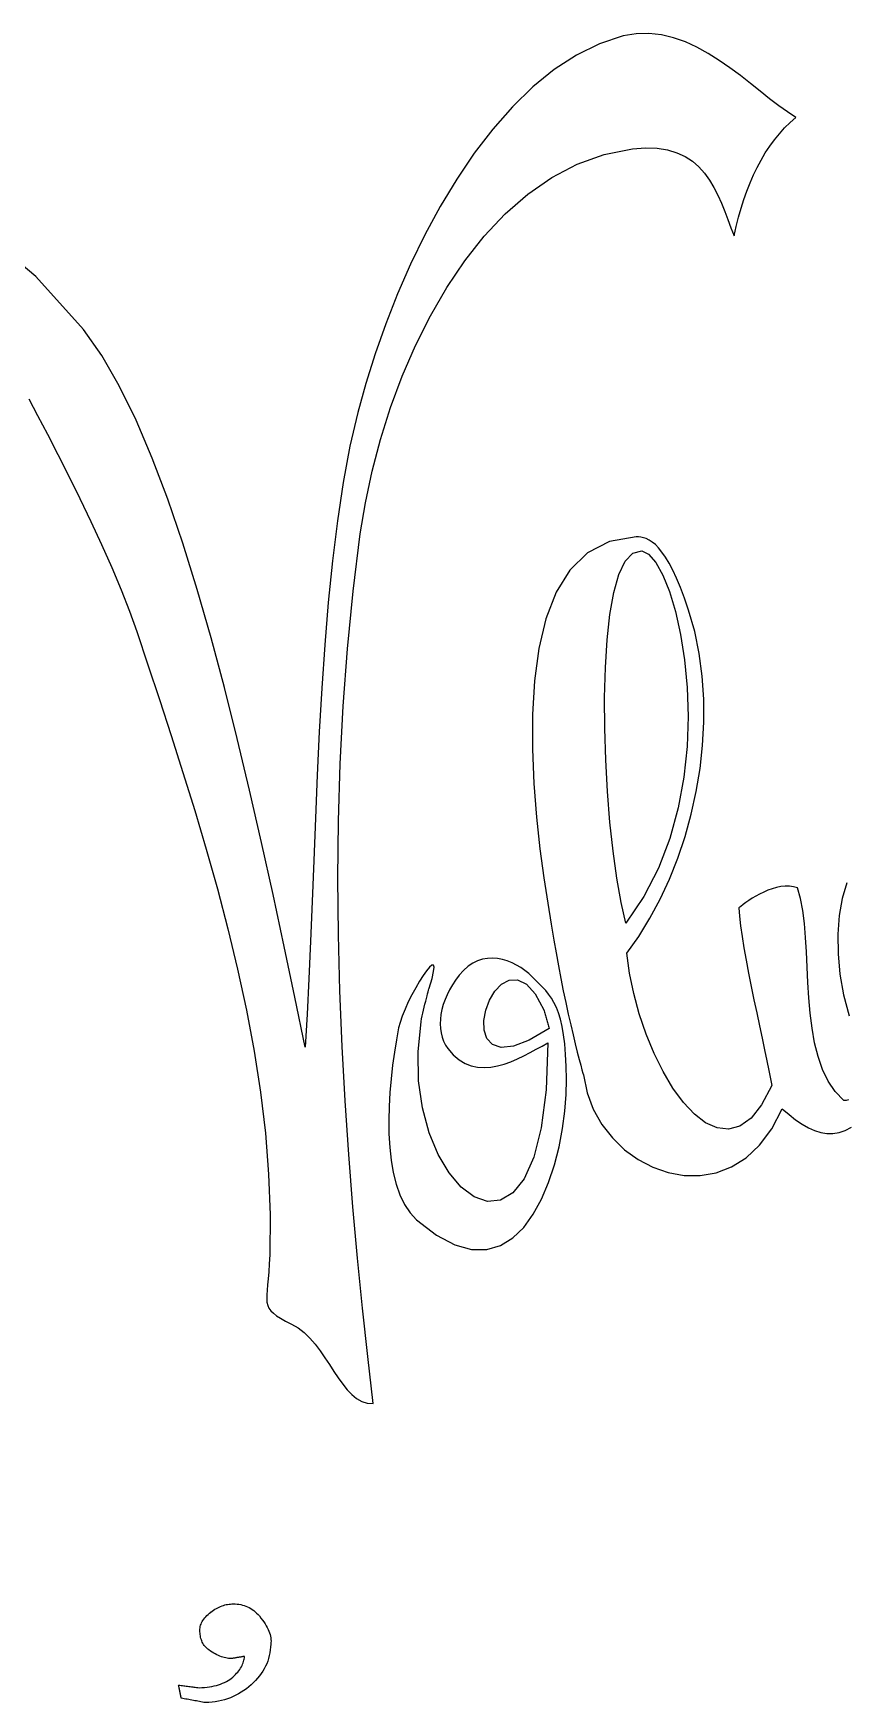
# Model space of a CAD drawing. Extents: x 23 to 503, y 214 to 344.
# Drawn here: x 303.3 to 367, y 213.7 to 344.3 of the extents above; entities that cross this region are included whole.
import ezdxf

# ---------------------------------------------------------------- set-up
doc = ezdxf.new("R2010")
doc.units = 0
doc.layers.add('Layer_1', color=7, linetype='CONTINUOUS')

msp = doc.modelspace()

# ---------------------------------------------------------------- linework, layer by layer
at = {"layer": 'Layer_1', "color": 1}
for points in [[(349.485712, 344.134776), (347.620618, 343.521261), (345.81671, 342.637116), (344.077008, 341.505258), (342.404587, 340.148601), (340.802468, 338.590069), (339.273698, 336.852573), (337.821298, 334.959031), (336.448315, 332.932363), (335.157798, 330.79548), (333.952765, 328.571307), (332.836266, 326.282753), (331.81132, 323.952738), (330.881002, 321.604182), (330.048334, 319.259998), (329.316334, 316.943105), (328.688051, 314.676419), (328.079185, 312.037128), (327.551881, 309.202803), (327.098688, 306.201983), (326.712157, 303.063206), (326.384864, 299.815012), (326.109358, 296.485939), (325.878162, 293.104526), (325.68388, 289.699311), (325.519034, 286.298835), (325.376173, 282.931635), (325.247875, 279.62625), (325.126689, 276.41122), (325.005164, 273.315083), (324.87585, 270.366377), (324.731295, 267.593643), (324.564079, 265.025418), (323.75904, 268.916554), (322.924904, 272.902202), (322.059893, 276.951164), (321.162313, 281.03224), (320.230415, 285.114231), (319.262506, 289.16594), (318.256835, 293.156167), (317.21171, 297.053714), (316.125352, 300.827382), (314.996068, 304.445973), (313.822136, 307.878288), (312.601808, 311.093129), (311.333388, 314.059296), (310.015128, 316.745591), (308.645334, 319.120816), (307.222229, 321.153772), (303.495625, 325.320381), (299.708824, 328.456902)], [(349.485768, 344.134793), (347.620675, 343.521278), (345.816767, 342.637133), (344.077064, 341.505275), (342.404644, 340.148618), (340.802524, 338.590086), (339.273755, 336.85259), (337.821355, 334.959048), (336.448372, 332.93238), (335.157854, 330.795497), (333.952822, 328.571324), (332.836322, 326.28277), (331.811376, 323.952757), (330.881059, 321.6042), (330.04839, 319.260016), (329.31639, 316.943123), (328.688107, 314.676437), (328.079241, 312.037146), (327.551937, 309.202821), (327.098745, 306.202001), (326.712213, 303.063224), (326.38492, 299.81503), (326.109415, 296.485957), (325.878218, 293.104544), (325.683936, 289.69933), (325.51909, 286.298853), (325.37623, 282.931653), (325.247931, 279.626269), (325.126745, 276.411238), (325.00522, 273.315101), (324.875906, 270.366395), (324.731352, 267.593659), (324.564135, 265.025434), (323.759096, 268.916572), (322.92496, 272.90222), (322.059949, 276.951182), (321.16237, 281.032258), (320.230472, 285.114249), (319.262562, 289.165958), (318.256892, 293.156185), (317.211766, 297.053732), (316.125408, 300.8274), (314.996124, 304.445991), (313.822193, 307.878306), (312.601864, 311.093147), (311.333444, 314.059314), (310.015184, 316.745609), (308.645391, 319.120834), (307.222285, 321.15379), (303.495682, 325.320398), (299.70888, 328.456919)], [(302.928641, 315.75044), (303.625306, 314.435674), (304.392584, 312.970287), (305.211762, 311.381709), (306.064186, 309.697373), (306.931145, 307.94471), (307.793954, 306.151152), (308.633876, 304.344129), (309.432254, 302.551073), (310.170407, 300.799416), (310.829565, 299.116588), (311.391102, 297.530022), (312.258795, 294.919399), (313.1601, 292.204409), (314.081612, 289.394925), (315.009953, 286.500822), (315.931691, 283.531974), (316.833448, 280.498256), (317.701761, 277.409541), (318.52331, 274.275705), (319.284604, 271.106621), (319.972295, 267.912164), (320.572948, 264.702211), (321.073159, 261.48663), (321.45955, 258.2753), (321.718686, 255.078095), (321.837163, 251.904887), (321.801575, 248.765551), (321.766551, 248.062727), (321.721508, 247.443046), (321.672712, 246.899111), (321.626315, 246.423524), (321.588553, 246.008886), (321.565411, 245.647808), (321.562589, 245.332888), (321.587707, 245.056728), (321.646352, 244.811937), (321.744566, 244.591115), (321.888584, 244.386868), (322.084587, 244.191796), (322.338813, 243.998504), (322.657385, 243.799597), (323.04657, 243.587679), (323.512519, 243.355351), (324.031723, 243.053201), (324.510682, 242.678991), (324.954533, 242.245707), (325.368525, 241.766333), (325.757794, 241.253854), (326.12759, 240.72125), (326.483077, 240.181511), (326.82942, 239.647617), (327.17184, 239.132556), (327.515559, 238.64931), (327.865684, 238.210863), (328.227492, 237.830202), (328.606122, 237.520308), (329.006793, 237.294169), (329.43467, 237.164767), (329.894974, 237.145096), (329.475564, 240.807469), (329.067668, 244.596372), (328.67902, 248.501532), (328.317324, 252.512675), (327.990313, 256.619527), (327.70572, 260.811809), (327.471222, 265.079251), (327.294607, 269.411574), (327.183524, 273.798506), (327.145735, 278.22977), (327.188943, 282.695093), (327.320882, 287.1842), (327.549284, 291.686815), (327.881798, 296.192663), (328.326242, 300.69147), (328.890263, 305.172961), (329.291216, 307.599419), (329.822048, 310.072547), (330.481573, 312.566818), (331.26855, 315.056707), (332.181793, 317.516684), (333.220088, 319.921225), (334.382223, 322.2448), (335.667011, 324.461883), (337.07324, 326.546949), (338.599695, 328.474468), (340.245164, 330.218912), (342.00846, 331.754759), (343.88837, 333.056476), (345.883682, 334.098539), (347.99318, 334.855422), (350.21568, 335.301596), (351.233317, 335.378148), (352.145741, 335.347637), (352.960573, 335.218662), (353.685517, 334.999815), (354.328222, 334.699703), (354.896335, 334.326921), (355.397506, 333.890067), (355.839437, 333.397741), (356.229779, 332.858545), (356.57615, 332.281073), (356.886284, 331.673928), (357.167801, 331.045707), (357.428348, 330.405009), (357.675603, 329.760433), (357.91727, 329.120576), (358.160941, 328.494043), (358.330895, 329.231786), (358.516061, 329.951405), (358.716975, 330.652267), (358.934173, 331.333723), (359.16822, 331.995134), (359.419624, 332.63586), (359.688948, 333.255262), (359.97673, 333.852692), (360.283478, 334.427517), (360.609755, 334.979086), (360.956126, 335.506766), (361.323072, 336.009914), (361.711184, 336.487883), (362.12097, 336.94004), (362.552968, 337.365738), (363.007741, 337.764337), (362.348357, 338.185255), (361.662105, 338.676457), (360.949409, 339.222235), (360.210721, 339.806875), (359.446491, 340.414669), (358.6572, 341.0299), (357.843272, 341.636858), (357.005184, 342.219833), (356.143391, 342.763111), (355.258314, 343.250983), (354.350433, 343.667735), (353.4202, 343.997655), (352.468039, 344.225036), (351.494457, 344.33416), (350.499849, 344.309325), (349.484724, 344.134804), (349.485712, 344.134776)], [(302.928697, 315.750458), (303.625363, 314.435692), (304.39264, 312.970305), (305.211819, 311.381727), (306.064243, 309.697391), (306.931201, 307.944729), (307.794011, 306.15117), (308.633932, 304.344147), (309.432311, 302.551091), (310.170463, 300.799434), (310.829621, 299.116606), (311.391159, 297.53004), (312.258851, 294.919418), (313.160156, 292.204427), (314.081668, 289.394943), (315.01001, 286.50084), (315.931748, 283.531992), (316.833504, 280.498274), (317.701817, 277.409559), (318.523366, 274.275723), (319.28466, 271.106639), (319.972351, 267.912181), (320.573005, 264.702228), (321.073216, 261.486647), (321.459606, 258.275317), (321.718742, 255.078111), (321.837219, 251.904904), (321.801631, 248.765568), (321.766607, 248.062744), (321.721565, 247.443063), (321.672768, 246.899128), (321.626371, 246.423541), (321.58861, 246.008903), (321.565468, 245.647825), (321.562645, 245.332905), (321.587763, 245.056745), (321.646409, 244.811954), (321.744622, 244.591132), (321.88864, 244.386885), (322.084644, 244.191813), (322.338869, 243.998521), (322.657442, 243.799614), (323.046626, 243.587696), (323.512575, 243.355368), (324.031779, 243.053218), (324.510739, 242.679008), (324.95459, 242.245724), (325.368581, 241.76635), (325.75785, 241.253871), (326.127646, 240.721267), (326.483133, 240.181528), (326.829476, 239.647634), (327.171897, 239.132573), (327.515615, 238.649327), (327.86574, 238.21088), (328.227549, 237.830219), (328.606178, 237.520325), (329.006849, 237.294186), (329.434726, 237.164784), (329.895031, 237.145113), (329.47562, 240.807486), (329.067724, 244.596389), (328.679076, 248.501549), (328.31738, 252.512692), (327.990369, 256.619544), (327.705776, 260.811826), (327.471278, 265.079268), (327.294663, 269.411592), (327.183581, 273.798524), (327.145791, 278.229788), (327.188999, 282.695112), (327.320938, 287.184218), (327.549312, 291.686833), (327.881855, 296.192681), (328.326298, 300.691488), (328.89032, 305.172979), (329.291273, 307.599437), (329.822104, 310.072565), (330.48163, 312.566837), (331.268606, 315.056725), (332.181849, 317.516702), (333.220145, 319.921243), (334.382279, 322.244818), (335.667068, 324.461901), (337.073296, 326.546966), (338.599752, 328.474485), (340.24522, 330.218929), (342.008516, 331.754776), (343.888427, 333.056492), (345.883738, 334.098556), (347.993236, 334.855439), (350.215736, 335.301613), (351.233373, 335.378165), (352.145798, 335.347654), (352.96063, 335.218679), (353.685574, 334.999832), (354.328278, 334.69972), (354.896392, 334.326938), (355.397562, 333.890084), (355.839494, 333.397758), (356.229835, 332.858562), (356.576207, 332.28109), (356.886341, 331.673945), (357.167829, 331.045724), (357.428405, 330.405026), (357.67566, 329.76045), (357.917327, 329.120593), (358.160997, 328.49406), (358.330952, 329.231803), (358.516118, 329.951421), (358.717032, 330.652284), (358.93423, 331.33374), (359.168277, 331.995151), (359.41968, 332.635877), (359.689005, 333.255279), (359.976787, 333.852709), (360.283534, 334.427534), (360.609811, 334.979103), (360.956183, 335.506782), (361.323128, 336.009931), (361.71124, 336.4879), (362.121027, 336.940057), (362.553024, 337.365755), (363.007797, 337.764354), (362.348413, 338.185272), (361.662162, 338.676474), (360.949466, 339.222252), (360.210777, 339.806892), (359.446548, 340.414686), (358.657257, 341.029917), (357.843328, 341.636875), (357.005241, 342.21985), (356.143447, 342.763128), (355.25837, 343.251), (354.350489, 343.667752), (353.420257, 343.997672), (352.468095, 344.225053), (351.494513, 344.334177), (350.499906, 344.309342), (349.484781, 344.134821)], [(367.129145, 260.891107), (366.93808, 260.85423), (366.748766, 260.839018), (366.080435, 261.53511), (365.531598, 262.350668), (365.089355, 263.269905), (364.740698, 264.277035), (364.472672, 265.356272), (364.272266, 266.491833), (364.126582, 267.667926), (364.022612, 268.868768), (363.947371, 270.078574), (363.887907, 271.281556), (363.831265, 272.461928), (363.764463, 273.603906), (363.674547, 274.691701), (363.548535, 275.709529), (363.373444, 276.641602), (363.136321, 277.472136), (362.826018, 277.565783), (362.502676, 277.611648), (362.16971, 277.614501), (361.83062, 277.579111), (361.488849, 277.51025), (361.14784, 277.412686), (360.81112, 277.291192), (360.482078, 277.150536), (360.164211, 276.995489), (359.860963, 276.830822), (359.575806, 276.661305), (359.312182, 276.491707), (359.073591, 276.326799), (358.863448, 276.171352), (358.685253, 276.030136), (358.542449, 275.90792), (358.584641, 275.267194), (358.66736, 274.520855), (358.785273, 273.685024), (358.933101, 272.775821), (359.105539, 271.809367), (359.29728, 270.801782), (359.502992, 269.769187), (359.717425, 268.727702), (359.935244, 267.693448), (360.151172, 266.682545), (360.359875, 265.711113), (360.556048, 264.795271), (360.734441, 263.951144), (360.889691, 263.194848), (361.016522, 262.542508), (361.109627, 262.01024), (360.322312, 260.514925), (359.488655, 259.470844), (358.62085, 258.842516), (357.731032, 258.594465), (356.831448, 258.691213), (355.934236, 259.097283), (355.051586, 259.777199), (354.195662, 260.695482), (353.378685, 261.816655), (352.612791, 263.10524), (351.910198, 264.52576), (351.283044, 266.042738), (350.743548, 267.620696), (350.303902, 269.224157), (349.976242, 270.817644), (349.77276, 272.365679), (350.705589, 273.683402), (351.574213, 275.096901), (352.374313, 276.595953), (353.101628, 278.170334), (353.751981, 279.809821), (354.321025, 281.50419), (354.804557, 283.24322), (355.198285, 285.016686), (355.498005, 286.814366), (355.699399, 288.626037), (355.798233, 290.441474), (355.790331, 292.250455), (355.671289, 294.042758), (355.436904, 295.808158), (355.082969, 297.536433), (354.605167, 299.217359), (354.284139, 300.153338), (353.970195, 300.982587), (353.663645, 301.711452), (353.3648, 302.346278), (353.07397, 302.89341), (352.791494, 303.359196), (352.517654, 303.749981), (352.252788, 304.072111), (351.997208, 304.331931), (351.751251, 304.535787), (351.5152, 304.690026), (351.289422, 304.800993), (351.074172, 304.875035), (350.869786, 304.918496), (350.676605, 304.937724), (350.494939, 304.93905), (348.407115, 304.581293), (346.687027, 303.694883), (345.303997, 302.346995), (344.227376, 300.604801), (343.426486, 298.535474), (342.870649, 296.206188), (342.529245, 293.684116), (342.371567, 291.036431), (342.367052, 288.330306), (342.484879, 285.632914), (342.694458, 283.011429), (342.965137, 280.533024), (343.26624, 278.264871), (343.567117, 276.274144), (343.837091, 274.628017), (344.045512, 273.393661), (344.219078, 272.387232), (344.403116, 271.386083), (344.594632, 270.398995), (344.790522, 269.434745), (344.987795, 268.502113), (345.183347, 267.609879), (345.374158, 266.766819), (345.557179, 265.981713), (345.729334, 265.263339), (345.887604, 264.620479), (346.028913, 264.061908), (346.15024, 263.596405), (346.24851, 263.232753), (346.320703, 262.979724), (346.363713, 262.846103), (346.374438, 262.840656), (346.655305, 261.454516), (347.141179, 260.161902), (347.807873, 258.977666), (348.6312, 257.916655), (349.58703, 256.993717), (350.651205, 256.223702), (351.799511, 255.621454), (353.007817, 255.201826), (354.251937, 254.979664), (355.507742, 254.969814), (356.751015, 255.187128), (357.957628, 255.646453), (359.103422, 256.362637), (360.164182, 257.350525), (361.115779, 258.624973), (361.934054, 260.20082), (362.464406, 259.740914), (362.98028, 259.335719), (363.484019, 258.988907), (363.97788, 258.704156), (364.464177, 258.485132), (364.945253, 258.335515), (365.423422, 258.25897), (365.90097, 258.259176), (366.380183, 258.339802), (366.863432, 258.504521), (367.353003, 258.757005)], [(367.129145, 260.891107), (366.93808, 260.85423), (366.748766, 260.839018), (366.080435, 261.53511), (365.531598, 262.350668), (365.089355, 263.269905), (364.740698, 264.277035), (364.472672, 265.356272), (364.272266, 266.491833), (364.126582, 267.667926), (364.022612, 268.868768), (363.947371, 270.078574), (363.887907, 271.281556), (363.831265, 272.461928), (363.764463, 273.603906), (363.674547, 274.691701), (363.548535, 275.709529), (363.373444, 276.641602), (363.136321, 277.472136), (362.826018, 277.565783), (362.502676, 277.611648), (362.16971, 277.614501), (361.83062, 277.579111), (361.488849, 277.51025), (361.14784, 277.412686), (360.81112, 277.291192), (360.482078, 277.150536), (360.164211, 276.995489), (359.860963, 276.830822), (359.575806, 276.661305), (359.312182, 276.491707), (359.073591, 276.326799), (358.863448, 276.171352), (358.685253, 276.030136), (358.542449, 275.90792), (358.584641, 275.267194), (358.66736, 274.520855), (358.785273, 273.685024), (358.933101, 272.775821), (359.105539, 271.809367), (359.29728, 270.801782), (359.502992, 269.769187), (359.717425, 268.727702), (359.935244, 267.693448), (360.151172, 266.682545), (360.359875, 265.711113), (360.556048, 264.795271), (360.734441, 263.951144), (360.889691, 263.194848), (361.016522, 262.542508), (361.109627, 262.01024), (360.322312, 260.514925), (359.488655, 259.470844), (358.62085, 258.842516), (357.731032, 258.594465), (356.831448, 258.691213), (355.934236, 259.097283), (355.051586, 259.777199), (354.195662, 260.695482), (353.378685, 261.816655), (352.612791, 263.10524), (351.910198, 264.52576), (351.283044, 266.042738), (350.743548, 267.620696), (350.303902, 269.224157), (349.976242, 270.817644), (349.77276, 272.365679), (350.705589, 273.683402), (351.574213, 275.096901), (352.374313, 276.595953), (353.101628, 278.170334), (353.751981, 279.809821), (354.321025, 281.50419), (354.804557, 283.24322), (355.198285, 285.016686), (355.498005, 286.814366), (355.699399, 288.626037), (355.798233, 290.441474), (355.790331, 292.250455), (355.671289, 294.042758), (355.436904, 295.808158), (355.082969, 297.536433), (354.605167, 299.217359), (354.284139, 300.153338), (353.970195, 300.982587), (353.663645, 301.711452), (353.3648, 302.346278), (353.07397, 302.89341), (352.791494, 303.359196), (352.517654, 303.749981), (352.252788, 304.072111), (351.997208, 304.331931), (351.751251, 304.535787), (351.5152, 304.690026), (351.289422, 304.800993), (351.074172, 304.875035), (350.869786, 304.918496), (350.676605, 304.937724), (350.494939, 304.93905), (348.407115, 304.581293), (346.687027, 303.694883), (345.303997, 302.346995), (344.227376, 300.604801), (343.426486, 298.535474), (342.870649, 296.206188), (342.529245, 293.684116), (342.371567, 291.036431), (342.367052, 288.330306), (342.484879, 285.632914), (342.694458, 283.011429), (342.965137, 280.533024), (343.26624, 278.264871), (343.567117, 276.274144), (343.837091, 274.628017), (344.045512, 273.393661), (344.219078, 272.387232), (344.403116, 271.386083), (344.594632, 270.398995), (344.790522, 269.434745), (344.987795, 268.502113), (345.183347, 267.609879), (345.374158, 266.766819), (345.557179, 265.981713), (345.729334, 265.263339), (345.887604, 264.620479), (346.028913, 264.061908), (346.15024, 263.596405), (346.24851, 263.232753), (346.320703, 262.979724), (346.363713, 262.846103), (346.374438, 262.840656), (346.655305, 261.454516), (347.141179, 260.161902), (347.807873, 258.977666), (348.6312, 257.916655), (349.58703, 256.993717), (350.651205, 256.223702), (351.799511, 255.621454), (353.007817, 255.201826), (354.251937, 254.979664), (355.507742, 254.969814), (356.751015, 255.187128), (357.957628, 255.646453), (359.103422, 256.362637), (360.164182, 257.350525), (361.115779, 258.624973), (361.934054, 260.20082), (362.464406, 259.740914), (362.98028, 259.335719), (363.484019, 258.988907), (363.97788, 258.704156), (364.464177, 258.485132), (364.945253, 258.335515), (365.423422, 258.25897), (365.90097, 258.259176), (366.380183, 258.339802), (366.863432, 258.504521), (367.353003, 258.757005)], [(350.92863, 303.84369), (351.474588, 303.580672), (352.032796, 302.937447), (352.58279, 301.950988), (353.104111, 300.658272), (353.576326, 299.096272), (353.978944, 297.301962), (354.291477, 295.312318), (354.49352, 293.164313), (354.564583, 290.894922), (354.484206, 288.54112), (354.231956, 286.139881), (353.787315, 283.72818), (353.12985, 281.34299), (352.2391, 279.021288), (351.094604, 276.800046), (349.675902, 274.71624), (349.309464, 276.335125), (348.978474, 278.228408), (348.688039, 280.343049), (348.443296, 282.626008), (348.249296, 285.024245), (348.111205, 287.48472), (348.03413, 289.954391), (348.023124, 292.38022), (348.08335, 294.709166), (348.219945, 296.888189), (348.437962, 298.864248), (348.742536, 300.584304), (349.138776, 301.995317), (349.63179, 303.044245), (350.226686, 303.67805), (350.928601, 303.84369), (350.92863, 303.84369)], [(350.92863, 303.84369), (351.474588, 303.580672), (352.032796, 302.937447), (352.58279, 301.950988), (353.104111, 300.658272), (353.576326, 299.096272), (353.978944, 297.301962), (354.291477, 295.312318), (354.49352, 293.164313), (354.564583, 290.894922), (354.484206, 288.54112), (354.231956, 286.139881), (353.787315, 283.72818), (353.12985, 281.34299), (352.2391, 279.021288), (351.094604, 276.800046), (349.675902, 274.71624), (349.309464, 276.335125), (348.978474, 278.228408), (348.688039, 280.343049), (348.443296, 282.626008), (348.249296, 285.024245), (348.111205, 287.48472), (348.03413, 289.954391), (348.023124, 292.38022), (348.08335, 294.709166), (348.219945, 296.888189), (348.437962, 298.864248), (348.742536, 300.584304), (349.138776, 301.995317), (349.63179, 303.044245), (350.226686, 303.67805), (350.928601, 303.84369), (350.92863, 303.84369)], [(366.986171, 277.885644), (366.621878, 276.659804), (366.385517, 275.309608), (366.278329, 273.856969), (366.301472, 272.323799), (366.456412, 270.732012), (366.74425, 269.10352), (367.166229, 267.460236)], [(366.986171, 277.885644), (366.621878, 276.659804), (366.385517, 275.309608), (366.278329, 273.856969), (366.301472, 272.323799), (366.456412, 270.732012), (366.74425, 269.10352), (367.166229, 267.460236)], [(345.047316, 262.480131), (345.020787, 263.517456), (344.971398, 264.442544), (344.900137, 265.264161), (344.80785, 265.991075), (344.695328, 266.632052), (344.563446, 267.195862), (344.412993, 267.691272), (344.244874, 268.127045), (344.059877, 268.511954), (343.858822, 268.854763), (343.642611, 269.164242), (343.412008, 269.449157), (343.167914, 269.718275), (342.911091, 269.980364), (342.642444, 270.244192), (342.36279, 270.518525), (342.087567, 270.773272), (341.788214, 271.014672), (341.467468, 271.238524), (341.128209, 271.440626), (340.773202, 271.616776), (340.405268, 271.762772), (340.027204, 271.874413), (339.641829, 271.947496), (339.251911, 271.97782), (338.860328, 271.961183), (338.469817, 271.893383), (338.0832, 271.770219), (337.703301, 271.587489), (337.332913, 271.34099), (336.974857, 271.026521), (336.631929, 270.639881), (336.355944, 270.268905), (336.106883, 269.891018), (335.88531, 269.50805), (335.691762, 269.121828), (335.526775, 268.734184), (335.390885, 268.346942), (335.284685, 267.961934), (335.208682, 267.580991), (335.163442, 267.205934), (335.149613, 266.838602), (335.167676, 266.480815), (335.217996, 266.134407), (335.301308, 265.801207), (335.41812, 265.483041), (335.568967, 265.181738), (335.754416, 264.899129), (336.177918, 264.405762), (336.625607, 264.022631), (337.094153, 263.741019), (337.580252, 263.552206), (338.080576, 263.447476), (338.591821, 263.418108), (339.110659, 263.455387), (339.633786, 263.550592), (340.157872, 263.695005), (340.679588, 263.879909), (341.19566, 264.096582), (341.702729, 264.33631), (342.197492, 264.590375), (342.676649, 264.850053), (343.136841, 265.106633), (343.574793, 265.35139), (343.441613, 261.680658), (343.062983, 258.714319), (342.477626, 256.409314), (341.724234, 254.722574), (340.841471, 253.611036), (339.868058, 253.031636), (338.842717, 252.941314), (337.804111, 253.297004), (336.790933, 254.055643), (335.841933, 255.174166), (334.995746, 256.609509), (334.291065, 258.318612), (333.76664, 260.258408), (333.461162, 262.385833), (333.413298, 264.657823), (333.661738, 267.031318), (333.699189, 267.237382), (333.743328, 267.456655), (333.792717, 267.685068), (333.846001, 267.918554), (333.901711, 268.153049), (333.958551, 268.384488), (334.015024, 268.608804), (334.069803, 268.821929), (334.12145, 269.0198), (334.168609, 269.198351), (334.209813, 269.353515), (334.243736, 269.481226), (334.268854, 269.577419), (334.283812, 269.638028), (334.287481, 269.658985), (334.278168, 269.636227), (334.51007, 270.398892), (334.63532, 270.937943), (334.665941, 271.273942), (334.613843, 271.427451), (334.490991, 271.419032), (334.309381, 271.269249), (334.080922, 270.998665), (333.817609, 270.627841), (333.531408, 270.17734), (333.234256, 269.667725), (332.93812, 269.119558), (332.654938, 268.553401), (332.396733, 267.98982), (332.175386, 267.449373), (332.00292, 266.952626), (331.891273, 266.52014), (331.721234, 265.599703), (331.563105, 264.622802), (331.421684, 263.601039), (331.301796, 262.546016), (331.208324, 261.46933), (331.146065, 260.382585), (331.119819, 259.297382), (331.134494, 258.225321), (331.19489, 257.178), (331.305831, 256.167024), (331.472145, 255.203994), (331.698713, 254.300507), (331.990305, 253.468166), (332.351803, 252.718573), (332.788006, 252.063329), (333.303767, 251.514031), (334.85836, 250.316165), (336.288775, 249.555818), (337.598202, 249.193042), (338.7898, 249.187905), (339.866704, 249.500432), (340.832073, 250.090692), (341.689097, 250.918732), (342.440909, 251.944612), (343.090698, 253.128379), (343.641595, 254.430093), (344.096763, 255.809801), (344.459362, 257.227558), (344.732582, 258.643416), (344.919526, 260.017432), (345.023412, 261.309657), (345.047401, 262.480143), (345.047316, 262.480131)], [(345.047316, 262.480131), (345.020787, 263.517456), (344.971398, 264.442544), (344.900137, 265.264161), (344.80785, 265.991075), (344.695328, 266.632052), (344.563446, 267.195862), (344.412993, 267.691272), (344.244874, 268.127045), (344.059877, 268.511954), (343.858822, 268.854763), (343.642611, 269.164242), (343.412008, 269.449157), (343.167914, 269.718275), (342.911091, 269.980364), (342.642444, 270.244192), (342.36279, 270.518525), (342.087567, 270.773272), (341.788214, 271.014672), (341.467468, 271.238524), (341.128209, 271.440626), (340.773202, 271.616776), (340.405268, 271.762772), (340.027204, 271.874413), (339.641829, 271.947496), (339.251911, 271.97782), (338.860328, 271.961183), (338.469817, 271.893383), (338.0832, 271.770219), (337.703301, 271.587489), (337.332913, 271.34099), (336.974857, 271.026521), (336.631929, 270.639881), (336.355944, 270.268905), (336.106883, 269.891018), (335.88531, 269.50805), (335.691762, 269.121828), (335.526775, 268.734184), (335.390885, 268.346942), (335.284685, 267.961934), (335.208682, 267.580991), (335.163442, 267.205934), (335.149613, 266.838602), (335.167676, 266.480815), (335.217996, 266.134407), (335.301308, 265.801207), (335.41812, 265.483041), (335.568967, 265.181738), (335.754416, 264.899129), (336.177918, 264.405762), (336.625607, 264.022631), (337.094153, 263.741019), (337.580252, 263.552206), (338.080576, 263.447476), (338.591821, 263.418108), (339.110659, 263.455387), (339.633786, 263.550592), (340.157872, 263.695005), (340.679588, 263.879909), (341.19566, 264.096582), (341.702729, 264.33631), (342.197492, 264.590375), (342.676649, 264.850053), (343.136841, 265.106633), (343.574793, 265.35139), (343.441613, 261.680658), (343.062983, 258.714319), (342.477626, 256.409314), (341.724234, 254.722574), (340.841471, 253.611036), (339.868058, 253.031636), (338.842717, 252.941314), (337.804111, 253.297004), (336.790933, 254.055643), (335.841933, 255.174166), (334.995746, 256.609509), (334.291065, 258.318612), (333.76664, 260.258408), (333.461162, 262.385833), (333.413298, 264.657823), (333.661738, 267.031318), (333.699189, 267.237382), (333.743328, 267.456655), (333.792717, 267.685068), (333.846001, 267.918554), (333.901711, 268.153049), (333.958551, 268.384488), (334.015024, 268.608804), (334.069803, 268.821929), (334.12145, 269.0198), (334.168609, 269.198351), (334.209813, 269.353515), (334.243736, 269.481226), (334.268854, 269.577419), (334.283812, 269.638028), (334.287481, 269.658985), (334.278168, 269.636227), (334.51007, 270.398892), (334.63532, 270.937943), (334.665941, 271.273942), (334.613843, 271.427451), (334.490991, 271.419032), (334.309381, 271.269249), (334.080922, 270.998665), (333.817609, 270.627841), (333.531408, 270.17734), (333.234256, 269.667725), (332.93812, 269.119558), (332.654938, 268.553401), (332.396733, 267.98982), (332.175386, 267.449373), (332.00292, 266.952626), (331.891273, 266.52014), (331.721234, 265.599703), (331.563105, 264.622802), (331.421684, 263.601039), (331.301796, 262.546016), (331.208324, 261.46933), (331.146065, 260.382585), (331.119819, 259.297382), (331.134494, 258.225321), (331.19489, 257.178), (331.305831, 256.167024), (331.472145, 255.203994), (331.698713, 254.300507), (331.990305, 253.468166), (332.351803, 252.718573), (332.788006, 252.063329), (333.303767, 251.514031), (334.85836, 250.316165), (336.288775, 249.555818), (337.598202, 249.193042), (338.7898, 249.187905), (339.866704, 249.500432), (340.832073, 250.090692), (341.689097, 250.918732), (342.440909, 251.944612), (343.090698, 253.128379), (343.641595, 254.430093), (344.096763, 255.809801), (344.459362, 257.227558), (344.732582, 258.643416), (344.919526, 260.017432), (345.023412, 261.309657), (345.047401, 262.480143)], [(343.2718, 267.94607), (343.296917, 267.85417), (343.322035, 267.762273), (343.347153, 267.670373), (343.372271, 267.578476), (343.397388, 267.486576), (343.422506, 267.394679), (343.447624, 267.302779), (343.472742, 267.210881), (343.49786, 267.118981), (343.522977, 267.027084), (343.548095, 266.935184), (343.573213, 266.843287), (343.598331, 266.751387), (343.623448, 266.65949), (343.648566, 266.567593), (343.673684, 266.475693), (342.121829, 265.554677), (340.883494, 265.082426), (339.935143, 264.991715), (339.253181, 265.215322), (338.814071, 265.686024), (338.594248, 266.336594), (338.57026, 267.099813), (338.718342, 267.908456), (339.014985, 268.6953), (339.436682, 269.393119), (339.959837, 269.934695), (340.560914, 270.252801), (341.216319, 270.280216), (341.902542, 269.949714), (342.595962, 269.194074), (343.273041, 267.94607), (343.2718, 267.94607)], [(343.2718, 267.94607), (343.296917, 267.85417), (343.322035, 267.762273), (343.347153, 267.670373), (343.372271, 267.578476), (343.397388, 267.486576), (343.422506, 267.394679), (343.447624, 267.302779), (343.472742, 267.210881), (343.49786, 267.118981), (343.522977, 267.027084), (343.548095, 266.935184), (343.573213, 266.843287), (343.598331, 266.751387), (343.623448, 266.65949), (343.648566, 266.567593), (343.673684, 266.475693), (342.121829, 265.554677), (340.883494, 265.082426), (339.935143, 264.991715), (339.253181, 265.215322), (338.814071, 265.686024), (338.594248, 266.336594), (338.57026, 267.099813), (338.718342, 267.908456), (339.014985, 268.6953), (339.436682, 269.393119), (339.959837, 269.934695), (340.560914, 270.252801), (341.216319, 270.280216), (341.902542, 269.949714), (342.595962, 269.194074), (343.273041, 267.94607), (343.2718, 267.94607)], [(317.189019, 220.811355), (317.297872, 220.891616), (317.406923, 220.966518), (317.516171, 221.036063), (317.625617, 221.100249), (317.73526, 221.159073), (317.845073, 221.21254), (317.955112, 221.260645), (318.065319, 221.303387), (318.175696, 221.34077), (318.286271, 221.372788), (318.397015, 221.399458), (318.507928, 221.420738), (318.619011, 221.436684), (318.730263, 221.447239), (318.841684, 221.452432), (318.953247, 221.452271), (319.103389, 221.451142), (319.250512, 221.442336), (319.394586, 221.425826), (319.535612, 221.401612), (319.673591, 221.369723), (319.80855, 221.330145), (319.940432, 221.282878), (320.069323, 221.227921), (320.195138, 221.165276), (320.317932, 221.094941), (320.437679, 221.01692), (320.554378, 220.931209), (320.668057, 220.837811), (320.778717, 220.736722), (320.886328, 220.627948), (320.990891, 220.511486), (321.117835, 220.352442), (321.235296, 220.196275), (321.343274, 220.042986), (321.441741, 219.89257), (321.530754, 219.745029), (321.610228, 219.600365), (321.680247, 219.458571), (321.740784, 219.319653), (321.79181, 219.183602), (321.833353, 219.050424), (321.865413, 218.920116), (321.887991, 218.792679), (321.900973, 218.668109), (321.904642, 218.546403), (321.898716, 218.427568), (321.883476, 218.311597), (321.871904, 218.079072), (321.849044, 217.851028), (321.815008, 217.627462), (321.769712, 217.408379), (321.713126, 217.193774), (321.645252, 216.983649), (321.566117, 216.778002), (321.475721, 216.576828), (321.374036, 216.380131), (321.261091, 216.187906), (321.136885, 216.000155), (321.001418, 215.816874), (320.854663, 215.638067), (320.696675, 215.463727), (320.527426, 215.293857), (320.346917, 215.128455), (320.160989, 214.967354), (319.970065, 214.816126), (319.774175, 214.674758), (319.573261, 214.543253), (319.367352, 214.421604), (319.156475, 214.309808), (318.940575, 214.207858), (318.71968, 214.115754), (318.493789, 214.033487), (318.262903, 213.961057), (318.027022, 213.898457), (317.786117, 213.845685), (317.540245, 213.802736), (317.289349, 213.769603), (317.033458, 213.746292), (316.772572, 213.732773), (316.6537, 213.754307), (316.534856, 213.77584), (316.415984, 213.797374), (316.297112, 213.818907), (316.17824, 213.840441), (316.059368, 213.861975), (315.940525, 213.883508), (315.821653, 213.905042), (315.702781, 213.926575), (315.583937, 213.948109), (315.465065, 213.969642), (315.346193, 213.991176), (315.227321, 214.012709), (315.108449, 214.034243), (314.989605, 214.055777), (314.870733, 214.07731), (314.858033, 214.141784), (314.845051, 214.20626), (314.832351, 214.270734), (314.819369, 214.33521), (314.806669, 214.399684), (314.793686, 214.464161), (314.780986, 214.528634), (314.768004, 214.593108), (314.755022, 214.657584), (314.742322, 214.722058), (314.72934, 214.786535), (314.71664, 214.851008), (314.703658, 214.915485), (314.690958, 214.979958), (314.677975, 215.044435), (314.665275, 215.108909), (314.765521, 215.095955), (314.865738, 215.083001), (314.965983, 215.070047), (315.0662, 215.057093), (315.166446, 215.044139), (315.266663, 215.031185), (315.366908, 215.018231), (315.467153, 215.005277), (315.56737, 214.992323), (315.667616, 214.979369), (315.767833, 214.966415), (315.868078, 214.953461), (315.968295, 214.940507), (316.068541, 214.927553), (316.168758, 214.914599), (316.269003, 214.901645), (316.483323, 214.910083), (316.69101, 214.924251), (316.892065, 214.944175), (317.086516, 214.969829), (317.274335, 215.001224), (317.45555, 215.038353), (317.630161, 215.081217), (317.798168, 215.129816), (317.959542, 215.184143), (318.114313, 215.2442), (318.26248, 215.309986), (318.404042, 215.381499), (318.539001, 215.458734), (318.667356, 215.541691), (318.789106, 215.630368), (318.904253, 215.724765), (319.012514, 215.824985), (319.113972, 215.925397), (319.20863, 216.026001), (319.296486, 216.126794), (319.377568, 216.227776), (319.451849, 216.328947), (319.519328, 216.430304), (319.580006, 216.531845), (319.633882, 216.633572), (319.680957, 216.735479), (319.721258, 216.83757), (319.754758, 216.939842), (319.781569, 217.042292), (319.801325, 217.144919), (319.814307, 217.247724), (319.820516, 217.350704), (319.761842, 217.340685), (319.703168, 217.330666), (319.644494, 217.320647), (319.58582, 217.310629), (319.527146, 217.30061), (319.468472, 217.290591), (319.409798, 217.280572), (319.351124, 217.270553), (319.292478, 217.260534), (319.233804, 217.250515), (319.17513, 217.240496), (319.116456, 217.230477), (319.057782, 217.220459), (318.999108, 217.21044), (318.940434, 217.200421), (318.88176, 217.190402), (318.780442, 217.185124), (318.677149, 217.185971), (318.571936, 217.193168), (318.464748, 217.206601), (318.355585, 217.226272), (318.244502, 217.252209), (318.131444, 217.28439), (318.016438, 217.322837), (317.899514, 217.367553), (317.780614, 217.418539), (317.659794, 217.475805), (317.536999, 217.539353), (317.412285, 217.609186), (317.285652, 217.685315), (317.157044, 217.767741), (317.026516, 217.856472), (316.945941, 217.921058), (316.870419, 217.988876), (316.799891, 218.059923), (316.734416, 218.134195), (316.673936, 218.211696), (316.618479, 218.29242), (316.568074, 218.376367), (316.522664, 218.463535), (316.482278, 218.553925), (316.446916, 218.647532), (316.416549, 218.744357), (316.391149, 218.844396), (316.370829, 218.947653), (316.355589, 219.054118), (316.345429, 219.163796), (316.340067, 219.276684), (316.335269, 219.379309), (316.338091, 219.481044), (316.348816, 219.581885), (316.36716, 219.681837), (316.393124, 219.780891), (316.426906, 219.879051), (316.468393, 219.976313), (316.517584, 220.072675), (316.57448, 220.168134), (316.639081, 220.262693), (316.711415, 220.356345), (316.791425, 220.449092), (316.879168, 220.540933), (316.974587, 220.631862), (317.077711, 220.72188), (317.188568, 220.810986), (317.188568, 220.812397), (317.188568, 220.813808), (317.188568, 220.815219), (317.188568, 220.81663), (317.188568, 220.818041), (317.188568, 220.819452), (317.188568, 220.820863), (317.188568, 220.822274), (317.188568, 220.823686), (317.188568, 220.825097), (317.188568, 220.826508), (317.188568, 220.827919), (317.188568, 220.82933), (317.188568, 220.830741), (317.188568, 220.832152), (317.188568, 220.833563), (317.188568, 220.832152), (317.188568, 220.830741), (317.188568, 220.82933), (317.188568, 220.827919), (317.188568, 220.826508), (317.188568, 220.825097), (317.188568, 220.823686), (317.188568, 220.822274), (317.188568, 220.820863), (317.188568, 220.819452), (317.188568, 220.818041), (317.188568, 220.81663), (317.188568, 220.815219), (317.188568, 220.813808), (317.188568, 220.812397), (317.189019, 220.811355), (317.297872, 220.891616), (317.406923, 220.966518), (317.516171, 221.036063), (317.625617, 221.100249), (317.73526, 221.159073), (317.845073, 221.21254), (317.955112, 221.260645), (318.065319, 221.303387), (318.175696, 221.34077), (318.286271, 221.372788), (318.397015, 221.399458), (318.507928, 221.420738), (318.619011, 221.436684), (318.730263, 221.447239), (318.841684, 221.452432), (318.953247, 221.452271), (319.103389, 221.451142), (319.250512, 221.442336), (319.394586, 221.425826), (319.535612, 221.401612), (319.673591, 221.369723), (319.80855, 221.330145), (319.940432, 221.282878), (320.069323, 221.227921), (320.195138, 221.165276), (320.317932, 221.094941), (320.437679, 221.01692), (320.554378, 220.931209), (320.668057, 220.837811), (320.778717, 220.736722), (320.886328, 220.627948), (320.990891, 220.511486), (321.117835, 220.352442), (321.235296, 220.196275), (321.343274, 220.042986), (321.441741, 219.89257), (321.530754, 219.745029), (321.610228, 219.600365), (321.680247, 219.458571), (321.740784, 219.319653), (321.79181, 219.183602), (321.833353, 219.050424), (321.865413, 218.920116), (321.887991, 218.792679), (321.900973, 218.668109), (321.904642, 218.546403), (321.898716, 218.427568), (321.883476, 218.311597), (321.871904, 218.079072), (321.849044, 217.851028), (321.815008, 217.627462), (321.769712, 217.408379), (321.713126, 217.193774), (321.645252, 216.983649), (321.566117, 216.778002), (321.475721, 216.576828), (321.374036, 216.380131), (321.261091, 216.187906), (321.136885, 216.000155), (321.001418, 215.816874), (320.854663, 215.638067), (320.696675, 215.463727), (320.527426, 215.293857), (320.346917, 215.128455), (320.160989, 214.967354), (319.970065, 214.816126), (319.774175, 214.674758), (319.573261, 214.543253), (319.367352, 214.421604), (319.156475, 214.309808), (318.940575, 214.207858), (318.71968, 214.115754), (318.493789, 214.033487), (318.262903, 213.961057), (318.027022, 213.898457), (317.786117, 213.845685), (317.540245, 213.802736), (317.289349, 213.769603), (317.033458, 213.746292), (316.772572, 213.732773), (316.6537, 213.754307), (316.534856, 213.77584), (316.415984, 213.797374), (316.297112, 213.818907), (316.17824, 213.840441), (316.059368, 213.861975), (315.940525, 213.883508), (315.821653, 213.905042), (315.702781, 213.926575), (315.583937, 213.948109), (315.465065, 213.969642), (315.346193, 213.991176), (315.227321, 214.012709), (315.108449, 214.034243), (314.989605, 214.055777), (314.870733, 214.07731), (314.858033, 214.141784), (314.845051, 214.20626), (314.832351, 214.270734), (314.819369, 214.33521), (314.806669, 214.399684), (314.793686, 214.464161), (314.780986, 214.528634), (314.768004, 214.593108), (314.755022, 214.657584), (314.742322, 214.722058), (314.72934, 214.786535), (314.71664, 214.851008), (314.703658, 214.915485), (314.690958, 214.979958), (314.677975, 215.044435), (314.665275, 215.108909), (314.765521, 215.095955), (314.865738, 215.083001), (314.965983, 215.070047), (315.0662, 215.057093), (315.166446, 215.044139), (315.266663, 215.031185), (315.366908, 215.018231), (315.467153, 215.005277), (315.56737, 214.992323), (315.667616, 214.979369), (315.767833, 214.966415), (315.868078, 214.953461), (315.968295, 214.940507), (316.068541, 214.927553), (316.168758, 214.914599), (316.269003, 214.901645), (316.483323, 214.910083), (316.69101, 214.924251), (316.892065, 214.944175), (317.086516, 214.969829), (317.274335, 215.001224), (317.45555, 215.038353), (317.630161, 215.081217), (317.798168, 215.129816), (317.959542, 215.184143), (318.114313, 215.2442), (318.26248, 215.309986), (318.404042, 215.381499), (318.539001, 215.458734), (318.667356, 215.541691), (318.789106, 215.630368), (318.904253, 215.724765), (319.012514, 215.824985), (319.113972, 215.925397), (319.20863, 216.026001), (319.296486, 216.126794), (319.377568, 216.227776), (319.451849, 216.328947), (319.519328, 216.430304), (319.580006, 216.531845), (319.633882, 216.633572), (319.680957, 216.735479), (319.721258, 216.83757), (319.754758, 216.939842), (319.781569, 217.042292), (319.801325, 217.144919), (319.814307, 217.247724), (319.820516, 217.350704), (319.761842, 217.340685), (319.703168, 217.330666), (319.644494, 217.320647), (319.58582, 217.310629), (319.527146, 217.30061), (319.468472, 217.290591), (319.409798, 217.280572), (319.351124, 217.270553), (319.292478, 217.260534), (319.233804, 217.250515), (319.17513, 217.240496), (319.116456, 217.230477), (319.057782, 217.220459), (318.999108, 217.21044), (318.940434, 217.200421), (318.88176, 217.190402), (318.780442, 217.185124), (318.677149, 217.185971), (318.571936, 217.193168), (318.464748, 217.206601), (318.355585, 217.226272), (318.244502, 217.252209), (318.131444, 217.28439), (318.016438, 217.322837), (317.899514, 217.367553), (317.780614, 217.418539), (317.659794, 217.475805), (317.536999, 217.539353), (317.412285, 217.609186), (317.285652, 217.685315), (317.157044, 217.767741), (317.026516, 217.856472), (316.945941, 217.921058), (316.870419, 217.988876), (316.799891, 218.059923), (316.734416, 218.134195), (316.673936, 218.211696), (316.618479, 218.29242), (316.568074, 218.376367), (316.522664, 218.463535), (316.482278, 218.553925), (316.446916, 218.647532), (316.416549, 218.744357), (316.391149, 218.844396), (316.370829, 218.947653), (316.355589, 219.054118), (316.345429, 219.163796), (316.340067, 219.276684), (316.335269, 219.379309), (316.338091, 219.481044), (316.348816, 219.581885), (316.36716, 219.681837), (316.393124, 219.780891), (316.426906, 219.879051), (316.468393, 219.976313), (316.517584, 220.072675), (316.57448, 220.168134), (316.639081, 220.262693), (316.711415, 220.356345), (316.791425, 220.449092), (316.879168, 220.540933), (316.974587, 220.631862), (317.077711, 220.72188), (317.188568, 220.810986), (317.188568, 220.812397), (317.188568, 220.813808), (317.188568, 220.815219), (317.188568, 220.81663), (317.188568, 220.818041), (317.188568, 220.819452), (317.188568, 220.820863), (317.188568, 220.822274), (317.188568, 220.823686), (317.188568, 220.825097), (317.188568, 220.826508), (317.188568, 220.827919), (317.188568, 220.82933), (317.188568, 220.830741), (317.188568, 220.832152), (317.188568, 220.833563), (317.188568, 220.832152), (317.188568, 220.830741), (317.188568, 220.82933), (317.188568, 220.827919), (317.188568, 220.826508), (317.188568, 220.825097), (317.188568, 220.823686), (317.188568, 220.822274), (317.188568, 220.820863), (317.188568, 220.819452), (317.188568, 220.818041), (317.188568, 220.81663), (317.188568, 220.815219), (317.188568, 220.813808), (317.188568, 220.812397), (317.188568, 220.810986)]]:
    msp.add_lwpolyline(points, dxfattribs=at)

doc.saveas('drawing.dxf')
